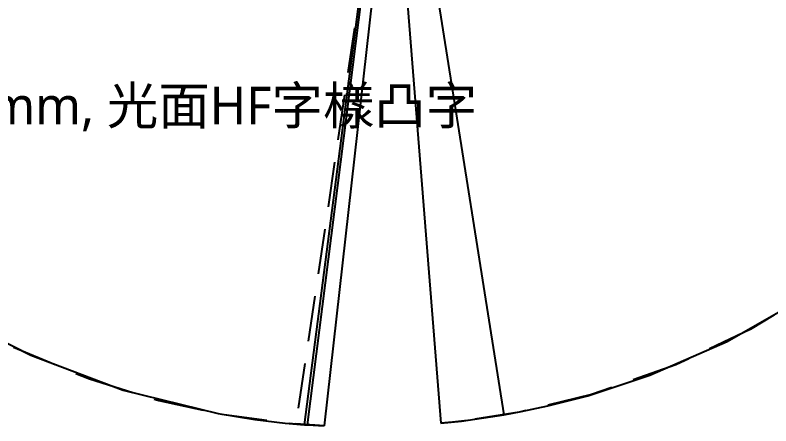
# Model space of a CAD drawing. Header units: metres. Extents: x 16 to 158, y 105 to 226.
# Drawn here: x 60.8 to 111, y 110 to 137.2 of the extents above; entities that cross this region are included whole.
import ezdxf

# ---------------------------------------------------------------- set-up
doc = ezdxf.new("R2010")
doc.units = ezdxf.units.M
doc.linetypes.add('DASHED', pattern=[4.5, 3, -1.5])
for name, color, linetype in [('DIM', 2, 'Continuous'), ('HIDDEN', 9, 'DASHED'), ('VISIBLE', 3, 'Continuous')]:
    doc.layers.add(name, color=color, linetype=linetype)
doc.styles.add('CHINESE', font='msjh.ttc')

msp = doc.modelspace()

# ---------------------------------------------------------------- linework, layer by layer
at = {"layer": 'HIDDEN'}
for p, q in [((83.982, 140.853), (79.427, 110.126)), ((114.966, 119.709), (109.581, 116.388)), ((109.581, 116.388), (104.635, 114.04)), ((60.685, 115.219), (65.737, 113.11)), ((104.635, 114.04), (99.056, 112.08)), ((65.737, 113.11), (70.346, 111.684)), ((99.056, 112.08), (94.258, 110.92)), ((70.346, 111.684), (74.524, 110.768)), ((94.258, 110.92), (90.812, 110.367)), ((74.524, 110.768), (79.427, 110.126)), ((90.812, 110.367), (89.818, 110.25)), ((81.298, 110), (79.427, 110.126)), ((89.818, 110.25), (89.045, 110.171))]:
    msp.add_line(p, q, dxfattribs=at)
at = {"layer": 'VISIBLE'}
for p, q in [((88.511, 140.543), (93.227, 110.731)), ((80.004, 110.08), (83.878, 140.045)), ((80.207, 110.065), (84.009, 140.053)), ((84.698, 140.057), (81.298, 110)), ((86.65, 140.242), (89.045, 110.171)), ((108.051, 115.595), (113.718, 118.86)), ((56.758, 117.3), (61.837, 114.684)), ((102.926, 113.366), (108.051, 115.595)), ((61.837, 114.684), (67.966, 112.363)), ((98.793, 112.004), (102.926, 113.366)), ((67.966, 112.363), (74.272, 110.813)), ((96.148, 111.322), (98.793, 112.004)), ((93.227, 110.731), (94.388, 110.945)), ((94.388, 110.945), (96.148, 111.322)), ((74.272, 110.813), (76.706, 110.426)), ((76.706, 110.426), (78.72, 110.19)), ((90.416, 110.318), (93.227, 110.731)), ((78.72, 110.19), (80.004, 110.08)), ((80.004, 110.08), (80.207, 110.065)), ((80.207, 110.065), (81.298, 110)), ((89.045, 110.171), (90.416, 110.318))]:
    msp.add_line(p, q, dxfattribs=at)

# ---------------------------------------------------------------- texts
at = {"layer": 'DIM', "color": 3, "style": 'CHINESE'}
msp.add_text('凹下表面 0.1mm, 光面HF字樣凸字', height=2.5, dxfattribs=at).set_placement((40, 130))

doc.saveas('drawing.dxf')
